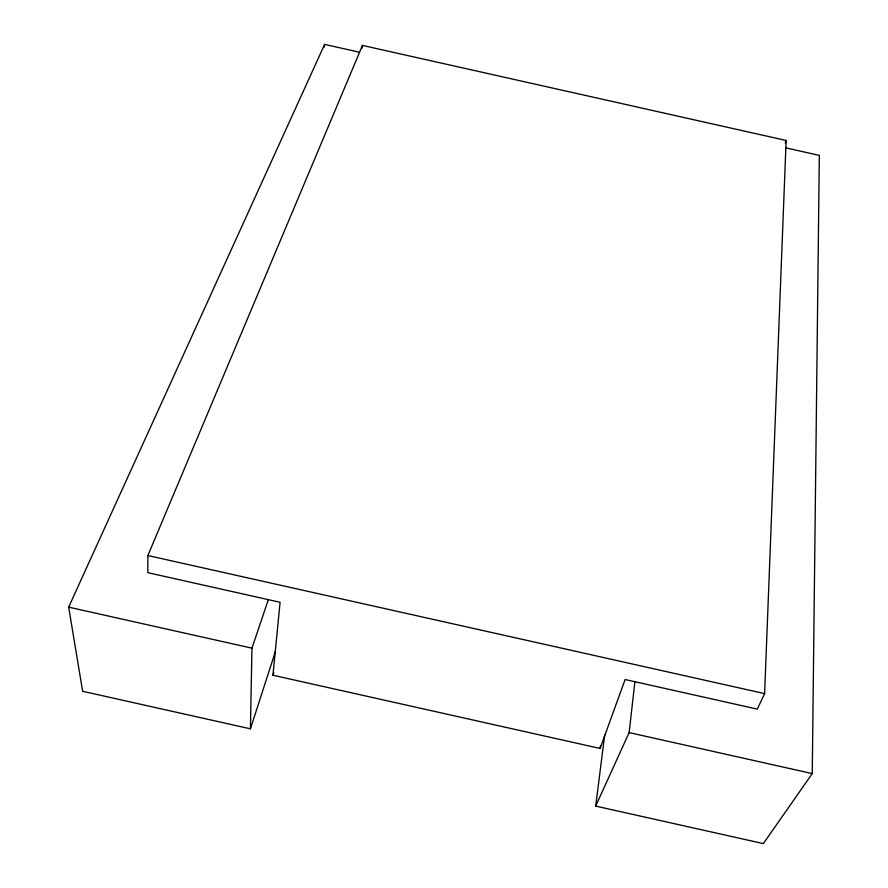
<?xml version="1.0" encoding="UTF-8"?>
<svg xmlns="http://www.w3.org/2000/svg" width="888" height="888" viewBox="0 0 888 888"><rect width="100%" height="100%" fill="white"/><g stroke="black" fill="none" stroke-linecap="round" stroke-linejoin="round"><path stroke-width="1.33" d="M147.874 555.533L147.808 572.671L280.086 602.275L272.949 675.235L600.088 748.451L625.119 679.52L757.286 709.112L764.612 693.606L786.135 140.459L362.448 45.41L147.874 555.533L764.612 693.606M604.739 734.587L595.693 806.093L763.336 843.6L812.254 773.592L819.324 155.389L785.858 147.874M359.451 52.214L324.62 44.4L68.676 607.148L82.64 691.286L250.416 728.826L251.959 648.173L268.354 599.589M362.149 48.063L362.448 45.41M595.693 806.093L629.137 732.6L634.898 681.651M600.088 748.451L600.443 745.709M324.22 47.131L324.62 44.4M272.949 675.235L273.793 672.593M250.416 728.826L275.58 651.015M785.27 142.99L786.135 140.459M68.676 607.148L251.959 648.173M629.137 732.6L812.254 773.592"/></g></svg>
